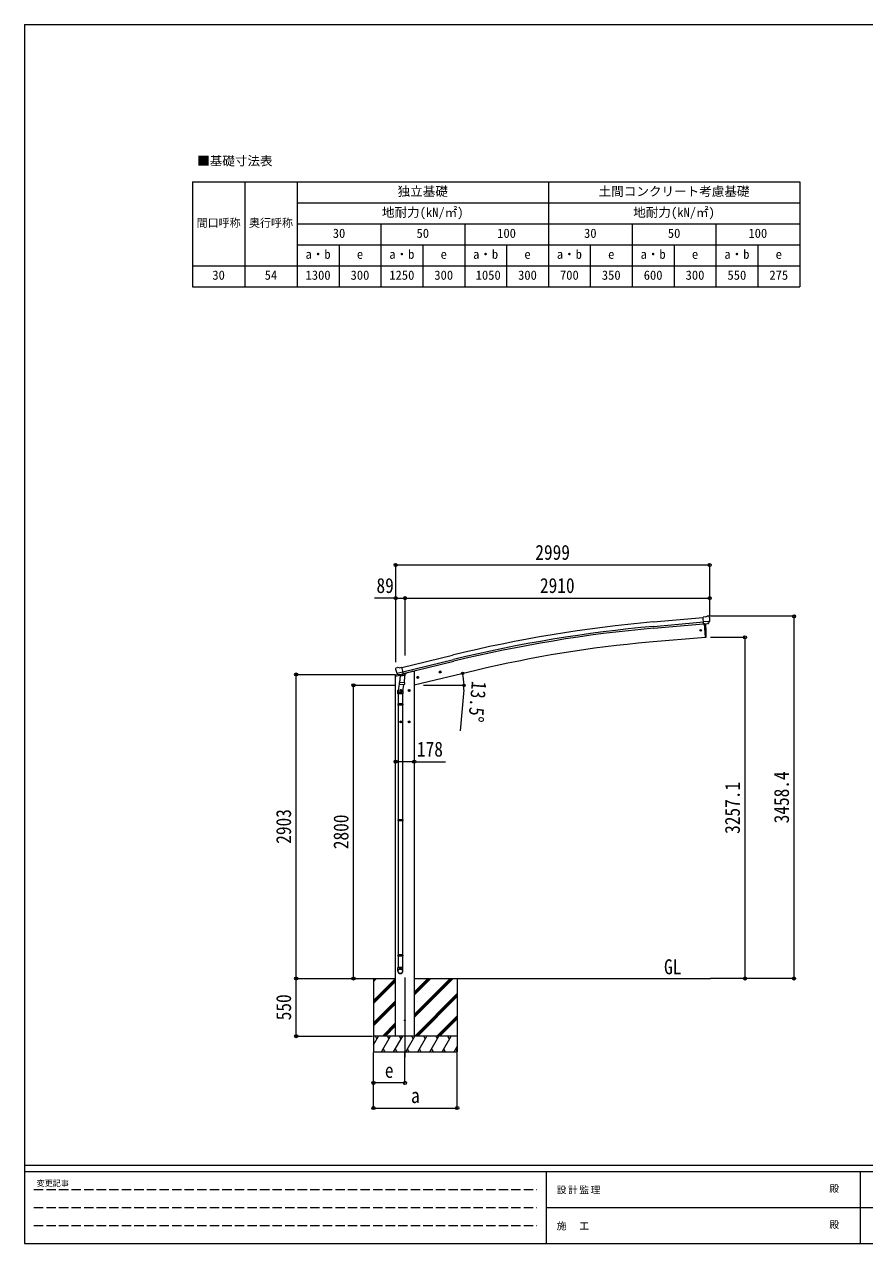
# Model space of a CAD drawing. Units: millimetres at full size, sheet at 1:30. Extents: x -8385 to 8479, y -5853 to 5787.
# Drawn here: x -8385 to -360, y -5853 to 5787 of the extents above; entities that cross this region are included whole.
import ezdxf
from ezdxf.enums import TextEntityAlignment as Align

# ---------------------------------------------------------------- set-up
doc = ezdxf.new("R2010")
doc.units = ezdxf.units.MM
doc.header["$LTSCALE"] = 30
doc.header["$PDMODE"] = 32
doc.header["$PDSIZE"] = 30
doc.linetypes.add('DASHED3', pattern=[4, 3, -1])
for name, color, linetype, lineweight in [('0-0_0', 7, 'Continuous', 9), ('0-1_本体', 4, 'Continuous', 9), ('0-2_部品', 7, 'Continuous', 9), ('0-8_PARTS2', 2, 'Continuous', 9), ('0-A_寸法', 6, 'Continuous', 9), ('0-F_PARTS1', 7, 'Continuous', 18), ('F-0_240', 7, 'Continuous', 9)]:
    doc.layers.add(name, color=color, linetype=linetype, lineweight=lineweight)
doc.styles.add('ＭＳ ゴシック', font='')
doc.styles.get('ＭＳ ゴシック').set_extended_font_data('MS Gothic')

msp = doc.modelspace()

# ---------------------------------------------------------------- linework, layer by layer
at = {"layer": '0-0_0', "color": 6}
for p, q in [((-1034.08, -3321.92), (-1034.08, 136.48)), ((-1503.09, -64.82), (-1503.09, -3321.92))]:
    msp.add_line(p, q, dxfattribs=at)
at = {"layer": '0-0_0'}
for p, q in [((-5425.32, -3321.92), (-4839.99, -3321.92)), ((-5051.24, -3533.14), (-4839.99, -3321.9)), ((-5051.24, -3335.15), (-5038, -3321.92)), ((-5051.24, -3349.3), (-5023.86, -3321.92)), ((-5051.24, -3321.92), (-5051.24, -4021.91)), ((-5051.24, -3547.29), (-4839.99, -3336.04)), ((-5051.24, -3561.43), (-4839.99, -3350.18)), ((-4661.99, -3321.92), (-1832.57, -3321.92)), ((-4661.99, -3452.26), (-4531.64, -3321.92)), ((-4661.99, -3466.4), (-4517.5, -3321.92)), ((-4661.99, -3480.55), (-4503.36, -3321.92)), ((-4661.99, -3678.53), (-4305.37, -3321.92)), ((-4661.99, -3664.39), (-4319.51, -3321.92)), ((-4661.99, -3692.68), (-4291.22, -3321.92)), ((-4251.24, -3321.92), (-4251.24, -4021.91)), ((-4657.38, -3871.92), (-4251.24, -3465.78)), ((-4643.24, -3871.92), (-4251.24, -3479.92)), ((-5051.24, -3745.27), (-4839.99, -3534.03)), ((-5051.24, -3759.42), (-4839.99, -3548.17)), ((-5051.24, -3773.56), (-4839.99, -3562.31)), ((-4629.09, -3871.92), (-4251.24, -3494.06)), ((-4445.25, -3871.92), (-4251.24, -3677.91)), ((-4431.1, -3871.92), (-4251.24, -3692.05)), ((-4416.96, -3871.92), (-4251.24, -3706.19)), ((-4965.75, -3871.92), (-4839.99, -3746.16)), ((-4951.6, -3871.92), (-4839.99, -3760.3)), ((-4937.46, -3871.92), (-4839.99, -3774.44)), ((-5051.24, -3955.75), (-5002.84, -3871.91)), ((-4251.24, -3871.92), (-5051.24, -3871.92)), ((-5017.84, -3897.9), (-5032.84, -3871.91)), ((-4973.97, -4021.91), (-4887.37, -3871.91)), ((-4902.37, -3897.9), (-4917.37, -3871.92)), ((-4858.5, -4021.91), (-4771.9, -3871.92)), ((-4786.9, -3897.9), (-4801.9, -3871.91)), ((-4743.03, -4021.91), (-4656.43, -3871.92)), ((-4671.43, -3897.9), (-4686.43, -3871.91)), ((-4627.56, -4021.91), (-4540.96, -3871.92)), ((-4555.96, -3897.9), (-4570.96, -3871.91)), ((-4512.09, -4021.91), (-4425.49, -3871.92)), ((-4455.49, -3871.92), (-4440.49, -3897.9)), ((-4396.62, -4021.91), (-4310.02, -3871.92)), ((-4325.02, -3897.9), (-4340.02, -3871.91)), ((-5051.24, -4021.91), (-4251.24, -4021.91)), ((-4958.97, -3995.94), (-4943.97, -4021.91)), ((-4843.5, -3995.93), (-4828.5, -4021.91)), ((-4728.03, -3995.93), (-4713.03, -4021.91)), ((-4612.56, -3995.94), (-4597.56, -4021.91)), ((-4497.09, -3995.94), (-4482.09, -4021.91)), ((-4381.62, -3995.94), (-4366.62, -4021.91)), ((-4281.15, -4021.91), (-4251.24, -3970.1)), ((-4266.15, -3995.94), (-4251.15, -4021.91))]:
    msp.add_line(p, q, dxfattribs=at)
at = {"layer": '0-1_本体'}
for p, q in [((-2380.99, 82.71), (-1903.66, 125.76)), ((-2377.12, 39.73), (-1899.95, 82.76)), ((-2375.61, 22.95), (-1898.43, 65.99)), ((-1891.21, 63.78), (-1879.96, -64.82)), ((-1879.96, -64.82), (-2417.91, -111.89)), ((-4780.52, -351.77), (-4297.64, -234.28)), ((-4770.48, -393.75), (-4287.4, -276.45)), ((-4766.51, -410.11), (-4283.43, -292.81)), ((-4839.99, -3871.92), (-4839.99, -435.36)), ((-4812.02, -418.65), (-4812.02, -419.2)), ((-4738, -404.4), (-4685.99, -391.92)), ((-4661.99, -391.92), (-4685.99, -391.92)), ((-4073.9, -380.73), (-4661.99, -521.92)), ((-4661.99, -391.92), (-4661.99, -3871.92))]:
    msp.add_line(p, q, dxfattribs=at)
at = {"layer": '0-1_本体', "color": 6}
msp.add_line((-4661.99, -1252.1), (-4839.99, -1252.1), dxfattribs=at)
at = {"layer": '0-1_本体'}
for centre, radius, start, end in [((-1204.94, -12971.32), 13106.9, 95.14794, 103.64794), ((-1204.94, -12971.32), 13063.74, 95.14794, 103.64794), ((-1204.94, -12971.32), 13046.9, 95.14794, 103.64794), ((-1439.31, -11374.54), 11305.08, 94.96591, 103.47643)]:
    msp.add_arc(centre, radius, start, end, dxfattribs=at)
at = {"layer": '0-2_部品'}
for p, q in [((-1877.28, 130.15), (-1903.84, 127.83)), ((-1898.19, 63.17), (-1903.84, 127.83)), ((-1877.28, 130.15), (-1865.56, 136.92)), ((-1850.66, 138.5), (-1864.32, 137.31)), ((-1841.52, 132.75), (-1847, 137.35)), ((-1840.46, 130.71), (-1840.34, 129.37)), ((-1840.98, 87.86), (-1899.9, 82.71)), ((-1888.23, 64.04), (-1898.19, 63.17)), ((-1880.16, -62.55), (-1891.21, 63.78)), ((-1854.62, 66.98), (-1862.32, 66.3)), ((-1852.23, 68.38), (-1841.3, 87.31)), ((-1879.92, -65.32), (-1880.16, -62.55)), ((-1877.31, -64.93), (-1879.92, -65.32)), ((-4842.55, -435.97), (-4799.53, -425.64)), ((-4842.55, -429.08), (-4842.55, -435.97)), ((-4841.98, -367.35), (-4841.7, -368.5)), ((-4837.76, -358.77), (-4841.61, -365.07)), ((-4814.09, -419.89), (-4840.25, -426.17)), ((-4834.66, -356.52), (-4821.48, -353.36)), ((-4827.92, -407.65), (-4770.42, -393.85)), ((-4811.07, -422.56), (-4827.45, -408.07)), ((-4806.92, -356.03), (-4820.18, -353.33)), ((-4808.36, -423.13), (-4800.84, -421.33)), ((-4807.52, -423.02), (-4805.99, -422.66)), ((-4806.92, -356.03), (-4780.99, -349.81)), ((-4805.99, -422.66), (-4769.29, -413.84)), ((-4804.16, -422.88), (-4804.21, -423.63)), ((-4803.45, -424.67), (-4777.64, -431.1)), ((-4796.54, -430.01), (-4801.21, -496.85)), ((-4750.85, -433.21), (-4796.54, -430.01)), ((-4794.76, -426.83), (-4794.99, -430.12)), ((-4775.24, -415.67), (-4776.26, -430.28)), ((-4769.29, -413.84), (-4767.76, -413.48)), ((-4766.21, -411.37), (-4765.26, -411.44)), ((-4765.26, -411.44), (-4751.95, -426.76)), ((-4760.96, -416.39), (-4741.83, -411.79)), ((-4755.52, -500.04), (-4750.85, -433.21)), ((-4751.95, -426.76), (-4752.39, -433.1)), ((-4738, -403.19), (-4738, -406.93)), ((-4638.43, -449.51), (-4618.98, -444.85)), ((-4633.87, -441.74), (-4636, -448.93)), ((-4626.57, -439.98), (-4633.87, -441.74)), ((-4626.37, -456.9), (-4631.04, -437.46)), ((-4621.41, -445.43), (-4626.57, -439.98)), ((-4623.54, -452.62), (-4621.41, -445.43)), ((-4424.49, -398.15), (-4405.05, -393.48)), ((-4419.94, -390.37), (-4422.07, -397.57)), ((-4412.64, -388.62), (-4419.94, -390.37)), ((-4412.44, -405.54), (-4417.1, -386.1)), ((-4407.47, -394.07), (-4412.64, -388.62)), ((-4409.6, -401.26), (-4407.47, -394.07)), ((-4817.54, -605.41), (-4817.54, -571.06)), ((-4799.48, -472.08), (-4815.39, -568.25)), ((-4802.07, -509.32), (-4801.2, -496.85)), ((-4801.67, -510.67), (-4801.67, -510.67)), ((-4755.52, -500.04), (-4801.21, -496.85)), ((-4780.99, -572.16), (-4800.99, -572.16)), ((-4800.23, -511.45), (-4758.53, -514.37)), ((-4790.99, -564.65), (-4797.49, -568.4)), ((-4797.49, -568.4), (-4797.49, -575.91)), ((-4797.49, -575.91), (-4790.99, -579.66)), ((-4790.99, -582.16), (-4790.99, -562.16)), ((-4784.49, -568.4), (-4790.99, -564.65)), ((-4763.96, -513.99), (-4774.69, -577.58)), ((-4771.54, -570.76), (-4771.54, -605.41)), ((-4755.53, -500.04), (-4756.42, -512.74)), ((-4700.99, -572.16), (-4720.99, -572.16)), ((-4710.99, -564.65), (-4717.49, -568.4)), ((-4717.49, -568.4), (-4717.49, -575.91)), ((-4717.49, -575.91), (-4710.99, -579.66)), ((-4710.99, -582.16), (-4710.99, -562.16)), ((-4704.49, -568.4), (-4710.99, -564.65)), ((-4771.54, -605.41), (-4817.54, -605.41)), ((-4815.54, -605.41), (-4815.54, -699.41)), ((-4773.54, -605.41), (-4773.54, -699.41)), ((-4817.54, -701.41), (-4816.54, -699.41)), ((-4771.54, -701.41), (-4817.54, -701.41)), ((-4771.54, -709.41), (-4817.54, -709.41)), ((-4772.54, -699.41), (-4816.54, -699.41)), ((-4772.54, -711.41), (-4816.54, -711.41)), ((-4815.54, -711.41), (-4815.54, -1805.6)), ((-4773.54, -711.41), (-4773.54, -1805.6)), ((-4771.54, -701.41), (-4772.54, -699.41)), ((-4771.54, -709.41), (-4772.54, -711.41)), ((-4771.54, -701.41), (-4771.54, -709.41)), ((-4780.99, -872.16), (-4800.99, -872.16)), ((-4790.99, -864.65), (-4797.49, -868.4)), ((-4797.49, -868.4), (-4797.49, -875.91)), ((-4797.49, -875.91), (-4790.99, -879.66)), ((-4790.99, -882.16), (-4790.99, -862.16)), ((-4784.49, -868.4), (-4790.99, -864.65)), ((-4700.99, -872.16), (-4720.99, -872.16)), ((-4710.99, -864.65), (-4717.49, -868.4)), ((-4717.49, -868.4), (-4717.49, -875.91)), ((-4717.49, -875.91), (-4710.99, -879.66)), ((-4710.99, -882.16), (-4710.99, -862.16)), ((-4704.49, -868.4), (-4710.99, -864.65)), ((-4817.54, -1807.6), (-4816.54, -1805.6)), ((-4771.54, -1807.6), (-4817.54, -1807.6)), ((-4771.54, -1815.6), (-4817.54, -1815.6)), ((-4772.54, -1805.6), (-4816.54, -1805.6)), ((-4772.54, -1817.6), (-4816.54, -1817.6)), ((-4815.54, -1817.6), (-4815.54, -3095.79)), ((-4773.54, -1817.6), (-4773.54, -3095.79)), ((-4771.54, -1807.6), (-4772.54, -1805.6)), ((-4771.54, -1815.6), (-4772.54, -1817.6)), ((-4771.54, -1807.6), (-4771.54, -1815.6)), ((-4817.54, -3097.79), (-4816.54, -3095.79)), ((-4817.54, -3097.79), (-4817.54, -3105.79)), ((-4771.54, -3097.79), (-4817.54, -3097.79)), ((-4817.54, -3105.79), (-4816.54, -3107.79)), ((-4771.54, -3105.79), (-4817.54, -3105.79)), ((-4772.54, -3095.79), (-4816.54, -3095.79)), ((-4772.54, -3107.79), (-4816.54, -3107.79)), ((-4815.54, -3107.79), (-4815.54, -3217.79)), ((-4773.54, -3107.79), (-4773.54, -3217.79)), ((-4771.54, -3097.79), (-4772.54, -3095.79)), ((-4771.54, -3105.79), (-4772.54, -3107.79)), ((-4771.54, -3097.79), (-4771.54, -3105.79)), ((-4771.54, -3217.79), (-4817.54, -3217.79)), ((-4817.54, -3251.93), (-4817.54, -3217.79)), ((-4771.54, -3251.93), (-4771.54, -3217.79))]:
    msp.add_line(p, q, dxfattribs=at)
for points in [[(-1888.23, 64.04), (-1887.95, 63.97), (-1862.58, 66.19), (-1862.32, 66.3)], [(-1874.76, -62.1), (-1873.93, -36.47), (-1873.73, -9.98), (-1874.2, 16.51), (-1875.34, 42.98), (-1876.85, 64.94)], [(-1840.91, 88.5), (-1841.19, 87.51), (-1841.3, 87.31)], [(-4828.19, -407.08), (-4827.61, -407.92), (-4827.45, -408.07)], [(-4775.56, -415.26), (-4775.8, -415.41), (-4800.56, -421.35), (-4800.84, -421.33)], [(-4775.56, -415.26), (-4765.84, -412.92), (-4780.99, -349.81)], [(-4636, -448.93), (-4630.84, -454.38), (-4623.54, -452.62)], [(-4422.07, -397.57), (-4416.9, -403.02), (-4409.6, -401.26)], [(-4790.99, -579.66), (-4784.49, -575.91), (-4784.49, -568.4)], [(-4710.99, -579.66), (-4704.49, -575.91), (-4704.49, -568.4)], [(-4817.54, -701.41), (-4817.54, -709.41), (-4816.54, -711.41)], [(-4790.99, -879.66), (-4784.49, -875.91), (-4784.49, -868.4)], [(-4710.99, -879.66), (-4704.49, -875.91), (-4704.49, -868.4)], [(-4817.54, -1807.6), (-4817.54, -1815.6), (-4816.54, -1817.6)]]:
    msp.add_lwpolyline(points, dxfattribs=at)
for centre, radius in [((-1925.99, 2.32), 6.5), ((-4628.7, -447.18), 8.5), ((-4628.7, -447.18), 7.7), ((-4628.7, -447.18), 6.5), ((-4414.77, -395.82), 8.5), ((-4414.77, -395.82), 7.7), ((-4414.77, -395.82), 6.5), ((-4790.99, -572.16), 8.5), ((-4790.99, -572.16), 7.7), ((-4790.99, -572.16), 6.5), ((-4710.99, -572.16), 8.5), ((-4710.99, -572.16), 7.7), ((-4710.99, -572.16), 6.5), ((-4790.99, -872.16), 8.5), ((-4790.99, -872.16), 7.7), ((-4790.99, -872.16), 6.5), ((-4710.99, -872.16), 8.5), ((-4710.99, -872.16), 7.7), ((-4710.99, -872.16), 6.5)]:
    msp.add_circle(centre, radius, dxfattribs=at)
at = {"layer": '0-2_部品', "color": 4}
msp.add_circle((-4750.99, -3721.92), 4.5, dxfattribs=at)
at = {"layer": '0-2_部品'}
for centre, radius, start, end in [((-1864.06, 134.32), 3, 95, 120), ((-1850.22, 133.52), 5, 50.00648, 94.99352), ((-2041.97, 111.73), 202.4, 353.4085, 5), ((-1877.75, -61.96), 3, 278.50322, 357.46219), ((-4839.55, -429.08), 3, 103.5, 180), ((-4644.89, -321.25), 202.4, 193.5, 205.09125), ((-4833.49, -361.38), 5, 103.5, 148.5), ((-4820.78, -356.27), 3, 78.5, 103.5), ((-4807.64, -422.54), 0.5, 248.23754, 283.5), ((-4804.66, -422.85), 0.5, 356, 103.5), ((-4803.21, -423.7), 1, 176, 256), ((-4777.29, -430.13), 1.03, 250.03897, 351.96569), ((-4774.64, -415.75), 0.604, 100.59842, 172.20595), ((-4767.88, -412.99), 0.5, 283.5, 318.76246), ((-4743, -406.93), 5, 283.5, 0), ((-4787.54, -571.06), 30, 177.45142, 180), ((-4800.13, -509.49), 1.95, 175.04017, 217.47766), ((-4800.09, -509.46), 2, 217.40962, 266), ((-4758.39, -512.37), 2, 266, 349.46843)]:
    msp.add_arc(centre, radius, start, end, dxfattribs=at)
for centre, major_axis, ratio, start_param, end_param in [((-1836.13, 134.76), (-15.35, 3.44), 0.101033, 5.97514262, 5.97537366), ((-1843.45, 130.46), (2.71, -1.31), 0.997474, 0.53665673, 1.32256522), ((-1854.89, 69.97), (1.62, -2.54), 0.997631, 5.80419048, 5.89294842), ((-1854.96, 70.08), (-3.5, 2.17), 0.650902, 2.11455212, 2.18736272), ((-1854.83, 69.88), (1.62, -2.54), 0.997631, 5.96575902, 6.76218013), ((-4839.06, -366.63), (-1.57, -2.57), 0.99628, 4.71238898, 5.49965061), ((-4809.08, -420.31), (-0.73, -2.92), 0.997631, 5.80419048, 6.60061159), ((-4809.03, -420.08), (2.63, 3.16), 0.650902, 4.09582259, 4.16863319), ((-4809.06, -420.21), (-0.73, -2.92), 0.997631, 0.39023689, 0.47899483), ((-4794.54, -570.76), (23, 0), 0.996195, 2.55602575, 6.56630284), ((-4794.54, -570.76), (21, 0), 0.996195, 2.93491471, 5.95123941), ((-4794.54, -3250.19), (-23, 0), 0.996195, 3.14159265, 6.28318531), ((-4794.54, -3251.93), (-23, 0), 0.996195, 3.14159265, 6.28318531), ((-4794.54, -3251.93), (0, -23.43), 0.981806, 4.71238898, 7.85398163)]:
    msp.add_ellipse(centre, major_axis=major_axis, ratio=ratio, start_param=start_param, end_param=end_param, dxfattribs=at)
msp.add_ellipse((-4794.54, -3251.93), major_axis=(21, 0), ratio=0.996195, dxfattribs=at)
at = {"layer": '0-8_PARTS2'}
msp.add_line((-4750.99, -3312.71), (-4750.99, -4071.91), dxfattribs=at)
at = {"layer": '0-A_寸法'}
for p, q in [((-4839.99, 626.44), (-1840.99, 626.44)), ((-4839.99, 309.82), (-4839.99, -302.4)), ((-4839.99, 309.82), (-4750.99, 309.82)), ((-4750.99, 309.82), (-4750.99, -238.03)), ((-4750.99, 309.82), (-1840.99, 309.82)), ((-1034.08, 136.48), (-1831.92, 136.48)), ((-1503.09, -64.82), (-1831.92, -64.82)), ((-5789.56, -418.92), (-4844.48, -418.92)), ((-5789.56, -3321.92), (-5789.56, -418.92)), ((-5241.59, -521.92), (-4844.48, -521.92)), ((-5241.59, -3321.92), (-5241.59, -521.92)), ((-4572.49, -521.92), (-4185.63, -521.92)), ((-4188.49, -564.37), (-4222.85, -956.87)), ((-4661.99, -1252.1), (-4361.99, -1252.1)), ((-5789.56, -3871.92), (-5789.56, -3321.92)), ((-5789.56, -3321.92), (-5061.45, -3321.92)), ((-1503.09, -3321.92), (-1831.92, -3321.92)), ((-1034.08, -3321.92), (-1503.09, -3321.92)), ((-5789.56, -3871.92), (-5061.45, -3871.92)), ((-5051.24, -4318.3), (-5051.24, -4029.33)), ((-5051.24, -4558.28), (-5051.24, -4029.33)), ((-4750.99, -4318.3), (-4750.99, -4029.33)), ((-4251.24, -4558.28), (-4251.24, -4029.33)), ((-4750.99, -4318.3), (-5051.24, -4318.3)), ((-5051.24, -4558.28), (-4251.24, -4558.28))]:
    msp.add_line(p, q, dxfattribs=at)
for points in [[(-4839.99, 626.44), (-4839.99, 309.82), (-5039.99, 309.82)], [(-1840.99, 626.44), (-1840.99, 309.82), (-1840.99, 142.26)]]:
    msp.add_lwpolyline(points, dxfattribs=at)
for centre in [(-4200.08, -408.26), (-4186.63, -521.92)]:
    msp.add_circle(centre, 10.62, dxfattribs=at)
for start, end in [(0, 13.5), (354.99678, 0)]:
    msp.add_arc((-4673.49, -521.92), 486.86, start, end, dxfattribs=at)
for p in [(-4839.99, 626.44), (-1840.99, 626.44), (-4839.99, 309.82), (-4750.99, 309.82), (-1840.99, 309.82), (-1034.08, 136.48), (-1503.09, -64.82), (-5789.56, -418.92), (-5241.59, -521.92), (-4839.99, -1252.1), (-4661.99, -1252.1), (-5789.56, -3321.92), (-5241.59, -3321.92), (-1503.09, -3321.92), (-1034.08, -3321.92), (-5789.56, -3871.92), (-5051.24, -4318.3), (-4750.99, -4318.3), (-5051.24, -4558.28), (-4251.24, -4558.28)]:
    msp.add_point(p, dxfattribs=at)
at = {"layer": '0-F_PARTS1'}
for p, q in [((-6780.11, 4282.85), (-980.11, 4282.85)), ((-6780.11, 4282.85), (-6780.11, 3282.85)), ((-6280.11, 4282.85), (-6280.11, 3282.85)), ((-3380.11, 4282.85), (-3380.11, 3282.85)), ((-5780.11, 4082.85), (-980.11, 4082.85)), ((-5780.11, 3882.85), (-980.11, 3882.85)), ((-2580.11, 3882.85), (-2580.11, 3282.85)), ((-5780.11, 3682.85), (-980.11, 3682.85)), ((-2180.11, 3682.85), (-2180.11, 3282.85)), ((-1380.11, 3682.85), (-1380.11, 3282.85))]:
    msp.add_line(p, q, dxfattribs=at)
for points in [[(-5780.11, 4282.85), (-5780.11, 4082.85), (-5780.11, 3482.85), (-5780.11, 3282.85)], [(-980.11, 4282.85), (-980.11, 3682.85), (-980.11, 3282.85)], [(-4980.11, 3882.85), (-4980.11, 3682.85), (-4980.11, 3282.85)], [(-4180.11, 3882.85), (-4180.11, 3682.85), (-4180.11, 3282.85)], [(-1780.11, 3882.85), (-1780.11, 3482.85), (-1780.11, 3282.85)], [(-5380.11, 3682.85), (-5380.11, 3482.85), (-5380.11, 3282.85)], [(-4580.11, 3682.85), (-4580.11, 3482.85), (-4580.11, 3282.85)], [(-3780.11, 3682.85), (-3780.11, 3482.85), (-3780.11, 3282.85)], [(-2980.11, 3682.85), (-2980.11, 3482.85), (-2980.11, 3282.85)], [(-6780.11, 3482.85), (-5780.11, 3482.85), (-980.11, 3482.85)], [(-6780.11, 3282.85), (-6280.11, 3282.85), (-3380.11, 3282.85), (-1780.11, 3282.85), (-980.11, 3282.85)]]:
    msp.add_lwpolyline(points, dxfattribs=at)
at = {"layer": 'F-0_240', "color": 5}
for p, q in [((-8385.45, 5787.34), (-8385.45, -5852.66)), ((-8385.45, 5787.34), (8054.55, 5787.34)), ((-8385.45, -5102.66), (8054.55, -5102.66)), ((-8385.45, -5162.66), (5387.79, -5162.66)), ((-3402.21, -5162.66), (-3402.21, -5852.66)), ((-402.21, -5162.66), (-402.21, -5852.66)), ((-3402.21, -5507.66), (2747.79, -5507.66)), ((-8385.45, -5852.66), (8054.55, -5852.66))]:
    msp.add_line(p, q, dxfattribs=at)
at = {"layer": 'F-0_240', "color": 4, "linetype": 'DASHED3'}
for p, q in [((-8295.46, -5335.16), (-3492.21, -5335.16)), ((-8295.46, -5507.66), (-3492.21, -5507.66)), ((-8295.46, -5680.16), (-3492.21, -5680.16))]:
    msp.add_line(p, q, dxfattribs=at)

# ---------------------------------------------------------------- texts
at = {"layer": '0-0_0', "style": 'ＭＳ ゴシック', "width": 0.85}
msp.add_text('GL', height=143, dxfattribs=at).set_placement((-2276.19, -3324.35), align=Align.BOTTOM_LEFT)
at = {"layer": '0-A_寸法', "color": 7, "style": 'ＭＳ ゴシック', "width": 0.85}
for s, p in [('2999', (-3505.49, 632.44)), ('89', (-5022.49, 315.82)), ('2910', (-3460.99, 315.82)), ('178', (-4635.74, -1246.1)), ('e', (-4942.49, -4313.3)), ('a', (-4692.49, -4553.28))]:
    msp.add_text(s, height=143, dxfattribs=at).set_placement(p, align=Align.BOTTOM_LEFT)
for s, rotation, p in [('13.5°', 264.997, (-4154.27, -474.52)), ('3458.4', 90, (-1040.08, -1840.22)), ('3257.1', 90, (-1509.09, -1940.87)), ('2903', 90, (-5795.56, -2035.42)), ('2800', 90, (-5247.59, -2086.92)), ('550', 90, (-5795.56, -3720.67))]:
    msp.add_text(s, height=143, rotation=rotation, dxfattribs=at).set_placement(p, align=Align.BOTTOM_LEFT)
at = {"layer": '0-F_PARTS1', "style": 'ＭＳ ゴシック'}
for s, height, p in [('■基礎寸法表', 87.98, (-6734.81, 4414.28)), ('独立基礎', 87.98, (-4820.11, 4122.85)), ('土間コンクリート考慮基礎', 87.98, (-2900.11, 4122.85)), ('地耐力(kN/㎡)', 87.98, (-4970.11, 3922.85)), ('地耐力(kN/㎡)', 87.98, (-2570.11, 3922.85)), ('間口呼称', 76.98, (-6740.11, 3830.35)), ('奥行呼称', 76.98, (-6240.11, 3830.35)), ('30', 87.98, (-5440.11, 3722.85)), ('50', 87.98, (-4640.11, 3722.85)), ('100', 87.98, (-3870.11, 3722.85)), ('30', 87.98, (-3040.11, 3722.85)), ('50', 87.98, (-2240.11, 3722.85)), ('100', 87.98, (-1470.11, 3722.85)), ('a・b', 87.98, (-5700.11, 3522.85)), ('e', 87.98, (-5210.11, 3522.85)), ('a・b', 87.98, (-4900.11, 3522.85)), ('e', 87.98, (-4410.11, 3522.85)), ('a・b', 87.98, (-4100.11, 3522.85)), ('e', 87.98, (-3610.11, 3522.85)), ('a・b', 87.98, (-3300.11, 3522.85)), ('e', 87.98, (-2810.11, 3522.85)), ('a・b', 87.98, (-2500.11, 3522.85)), ('e', 87.98, (-2010.11, 3522.85)), ('a・b', 87.98, (-1700.11, 3522.85)), ('e', 87.98, (-1210.11, 3522.85)), ('30', 87.98, (-6590.11, 3322.85)), ('54', 87.98, (-6090.11, 3322.85)), ('1300', 87.98, (-5700.11, 3322.85)), ('300', 87.98, (-5270.11, 3322.85)), ('1250', 87.98, (-4900.11, 3322.85)), ('300', 87.98, (-4470.11, 3322.85)), ('1050', 87.98, (-4075.11, 3322.85)), ('300', 87.98, (-3670.11, 3322.85)), ('700', 87.98, (-3270.11, 3322.85)), ('350', 87.98, (-2870.11, 3322.85)), ('600', 87.98, (-2470.11, 3322.85)), ('300', 87.98, (-2070.11, 3322.85)), ('550', 87.98, (-1670.11, 3322.85)), ('275', 87.98, (-1270.11, 3322.85))]:
    msp.add_text(s, height=height, dxfattribs=at).set_placement(p, align=Align.BOTTOM_LEFT)
at = {"layer": 'F-0_240', "style": 'ＭＳ ゴシック'}
for s, height, p in [('変更記事', 54.99, (-8268.23, -5320.16)), ('殿', 65.98, (-697.92, -5380.16)), ('殿', 65.98, (-697.92, -5725.16))]:
    msp.add_text(s, height=height, dxfattribs=at).set_placement(p, align=Align.BOTTOM_LEFT)
at = {"layer": 'F-0_240', "char_height": 65.98, "attachment_point": 7, "style": 'ＭＳ ゴシック'}
for s, insert in [('\\T1.17;設計監理', (-3300.89, -5380.16)), ('\\T1.17;施\u3000工', (-3300.89, -5725.16))]:
    msp.add_mtext(s, dxfattribs=dict(at, insert=insert))

doc.saveas('drawing.dxf')
